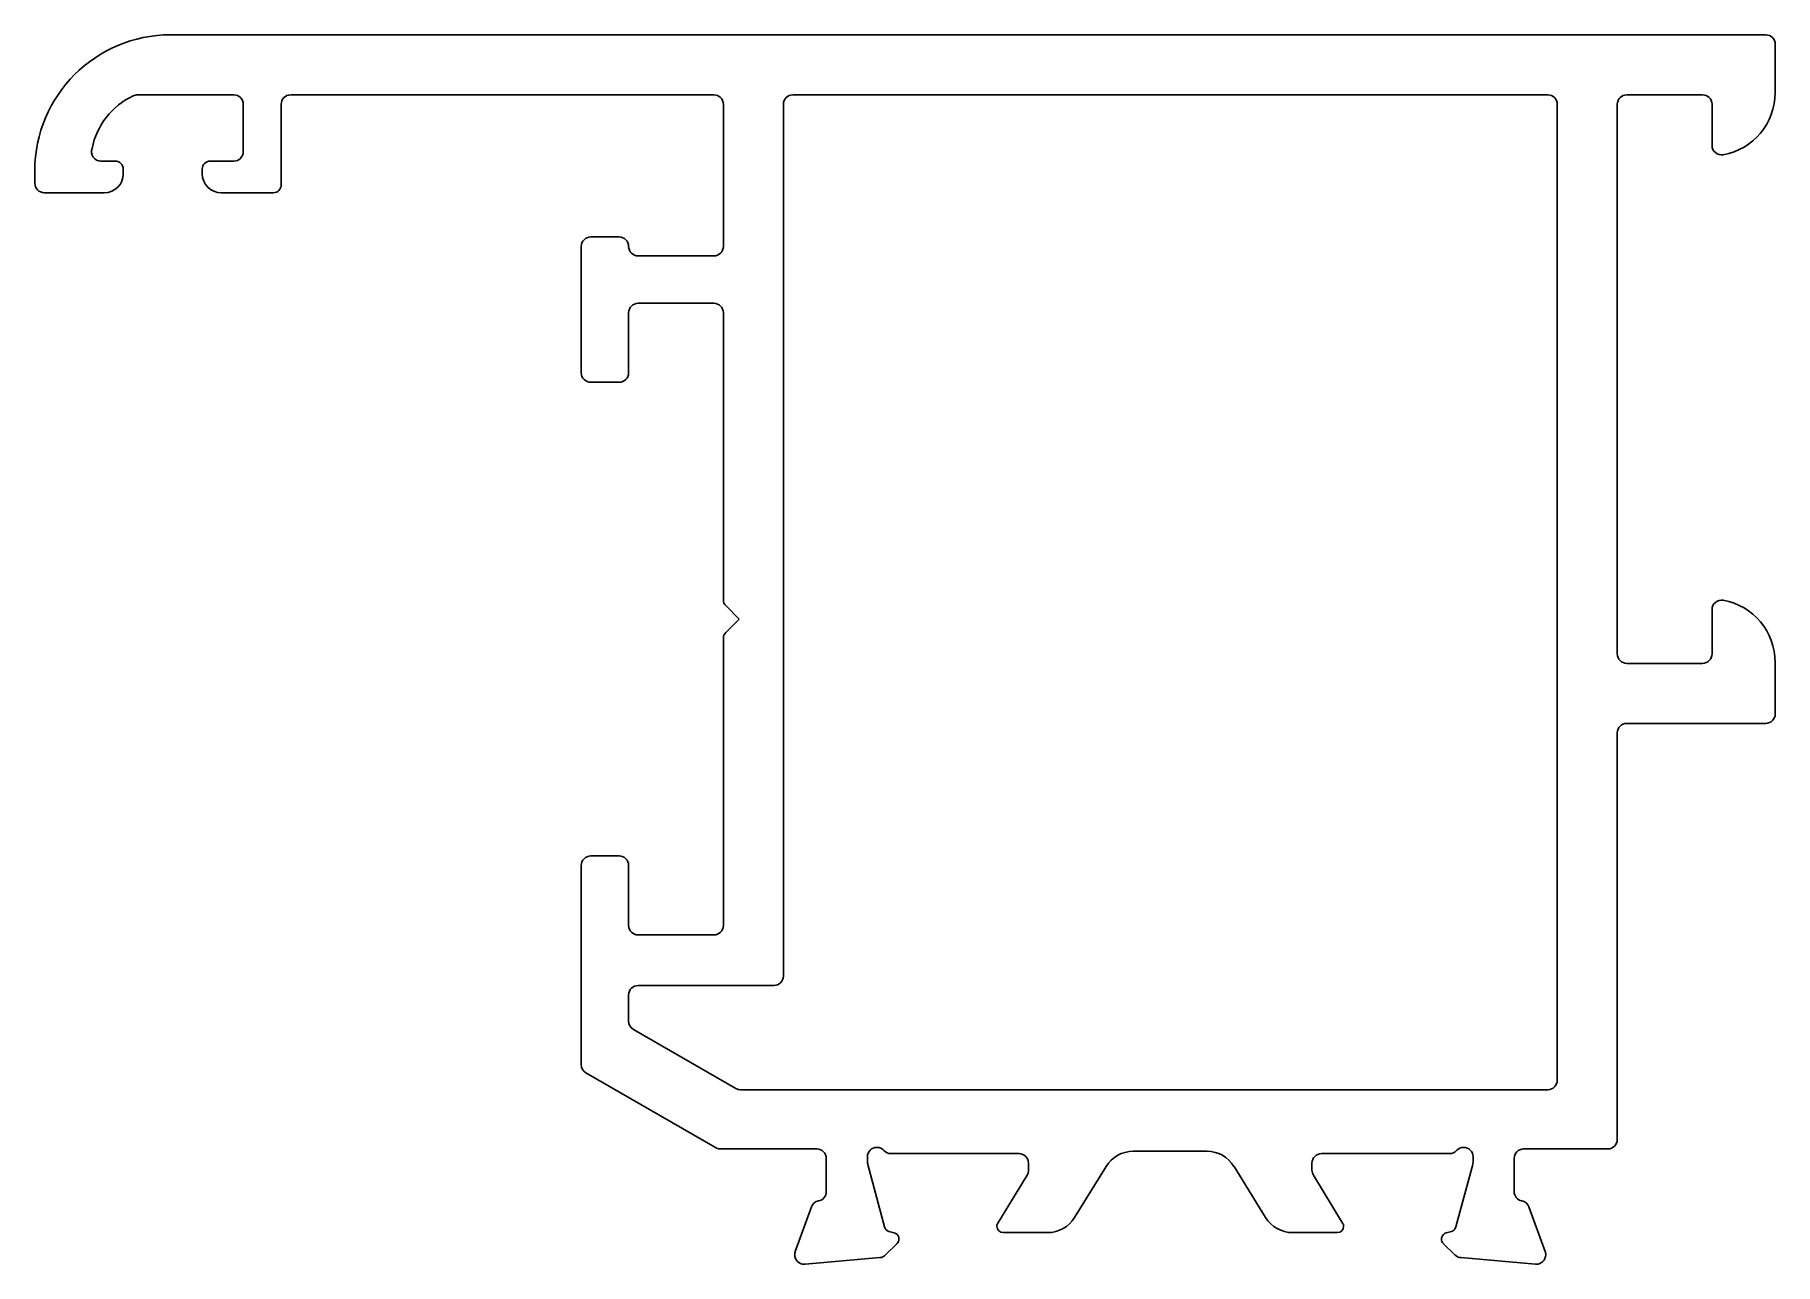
# Model space of a CAD drawing. Extents: x 591 to 646.1, y 478.1 to 517.
import ezdxf

# ---------------------------------------------------------------- set-up
doc = ezdxf.new("R2010")
doc.units = 0
doc.layers.get('0').update_dxf_attribs({"linetype": 'CONTINUOUS'})

msp = doc.modelspace()

# ---------------------------------------------------------------- linework, layer by layer
at = {"color": 0}
for p, q in [((595.282, 516.979), (626.932, 516.979)), ((626.932, 516.979), (645.782, 516.979)), ((646.082, 516.679), (646.082, 515.151)), ((597.282, 515.079), (594.234, 515.079)), ((597.582, 513.279), (597.582, 514.779)), ((598.782, 514.779), (598.782, 512.229)), ((612.482, 515.079), (599.082, 515.079)), ((612.782, 510.279), (612.782, 514.779)), ((614.682, 487.179), (614.682, 514.779)), ((614.982, 515.079), (638.882, 515.079)), ((639.182, 514.779), (639.182, 483.879)), ((641.082, 514.779), (641.082, 497.377)), ((643.782, 515.079), (641.382, 515.079)), ((644.082, 513.478), (644.082, 514.779)), ((590.982, 512.279), (590.982, 512.679)), ((593.076, 512.979), (593.532, 512.979)), ((593.782, 512.729), (593.782, 512.579)), ((596.282, 512.579), (596.282, 512.729)), ((596.532, 512.979), (597.282, 512.979)), ((593.182, 511.979), (591.282, 511.979)), ((598.532, 511.979), (596.882, 511.979)), ((608.282, 509.679), (608.282, 510.279)), ((608.582, 510.579), (609.482, 510.579)), ((608.282, 506.279), (608.282, 509.679)), ((610.082, 509.979), (612.482, 509.979)), ((609.782, 508.179), (609.782, 506.279)), ((612.482, 508.479), (610.082, 508.479)), ((612.782, 499.083), (612.782, 508.179)), ((609.482, 505.979), (608.582, 505.979)), ((613.282, 498.479), (612.855, 498.906)), ((644.082, 497.377), (644.082, 498.779)), ((612.855, 498.052), (613.282, 498.479)), ((612.782, 488.779), (612.782, 497.876)), ((641.382, 497.077), (643.782, 497.077)), ((646.082, 497.106), (646.082, 495.479)), ((641.082, 494.879), (641.082, 482.004)), ((645.782, 495.179), (641.382, 495.179)), ((608.582, 490.979), (609.482, 490.979)), ((608.282, 490.679), (608.282, 484.372)), ((609.782, 490.679), (609.782, 488.779)), ((610.082, 488.479), (612.482, 488.479)), ((609.782, 486.579), (609.782, 485.749)), ((614.382, 486.879), (610.082, 486.879)), ((613.171, 483.619), (609.932, 485.49)), ((612.532, 481.744), (608.432, 484.112)), ((613.321, 483.579), (638.882, 483.579)), ((615.741, 481.704), (612.682, 481.704)), ((625.756, 481.629), (628.094, 481.629)), ((640.782, 481.704), (638.117, 481.704)), ((616.041, 480.354), (616.041, 481.404)), ((617.341, 481.454), (617.341, 481.294)), ((617.351, 481.216), (617.882, 479.234)), ((622.141, 481.554), (618.088, 481.554)), ((622.441, 481.033), (622.441, 481.254)), ((624.902, 481.15), (623.9, 479.533)), ((629.95, 479.533), (628.948, 481.15)), ((631.417, 481.254), (631.417, 481.033)), ((635.77, 481.554), (631.717, 481.554)), ((635.976, 479.234), (636.507, 481.216)), ((636.517, 481.294), (636.517, 481.454)), ((637.817, 480.354), (637.817, 481.404)), ((621.47, 479.358), (622.397, 480.877)), ((631.461, 480.877), (632.388, 479.358)), ((615.058, 478.455), (615.572, 479.868)), ((638.285, 479.868), (638.799, 478.455)), ((618.023, 479.093), (618.192, 479.047)), ((623.047, 479.054), (621.641, 479.054)), ((632.217, 479.054), (630.803, 479.054)), ((635.665, 479.047), (635.834, 479.093)), ((618.282, 478.713), (617.918, 478.349)), ((635.939, 478.349), (635.575, 478.713)), ((617.732, 478.262), (615.367, 478.055)), ((638.491, 478.055), (636.125, 478.262))]:
    msp.add_line(p, q, dxfattribs=at)
for centre, radius, start, end in [((595.282, 512.679), 4.3, 90, 180), ((645.782, 516.679), 0.3, 0, 90), ((595.098, 512.92), 2.35, 115.1137, 168.669), ((594.234, 514.779), 0.3, 90, 116.5084), ((597.282, 514.779), 0.3, 360, 90), ((599.082, 514.779), 0.3, 90, 180), ((612.482, 514.779), 0.3, 360, 90), ((614.982, 514.779), 0.3, 90, 180), ((638.882, 514.779), 0.3, 0, 90), ((641.382, 514.779), 0.3, 90, 180), ((643.782, 514.779), 0.3, 360, 90), ((644.082, 515.151), 2, 280.1642, 0), ((593.076, 513.279), 0.3, 160.0681, 270), ((597.282, 513.279), 0.3, 270, 360), ((644.382, 513.478), 0.3, 180, 280.1642), ((593.182, 512.579), 0.6, 270, 0), ((593.532, 512.729), 0.25, 0, 90), ((596.532, 512.729), 0.25, 90, 180), ((596.882, 512.579), 0.6, 180, 270), ((591.282, 512.279), 0.3, 180, 270), ((598.532, 512.229), 0.25, 270, 360), ((608.582, 510.279), 0.3, 90, 180), ((609.482, 510.279), 0.3, 0, 90), ((610.082, 510.279), 0.3, 180, 270), ((612.482, 510.279), 0.3, 270, 360), ((610.082, 508.179), 0.3, 90, 180), ((612.482, 508.179), 0.3, 360, 90), ((608.582, 506.279), 0.3, 180, 270), ((609.482, 506.279), 0.3, 270, 0), ((613.032, 499.083), 0.25, 180, 225), ((644.382, 498.779), 0.3, 79.8358, 180), ((644.082, 497.106), 2, 0, 79.8358), ((613.032, 497.876), 0.25, 135, 180), ((641.382, 497.377), 0.3, 180, 270), ((643.782, 497.377), 0.3, 270, 0), ((645.782, 495.479), 0.3, 270, 0), ((641.382, 494.879), 0.3, 90, 180), ((608.582, 490.679), 0.3, 90, 180), ((609.482, 490.679), 0.3, 0, 90), ((610.082, 488.779), 0.3, 180, 270), ((612.482, 488.779), 0.3, 270, 0), ((614.382, 487.179), 0.3, 270, 0), ((610.082, 486.579), 0.3, 90, 180), ((610.082, 485.749), 0.3, 180, 240), ((608.582, 484.372), 0.3, 180, 240), ((638.882, 483.879), 0.3, 270, 0), ((613.321, 483.879), 0.3, 240, 270), ((612.682, 482.004), 0.3, 240, 270), ((615.741, 481.404), 0.3, 0, 90), ((617.641, 481.454), 0.3, 90, 180), ((617.641, 481.454), 0.3, 41.8103, 90), ((618.088, 481.854), 0.3, 221.8103, 270), ((625.756, 480.629), 1, 90, 148.6), ((628.094, 480.629), 1, 31.4, 90), ((635.77, 481.854), 0.3, 270, 318.1897), ((636.217, 481.454), 0.3, 90, 138.1897), ((636.217, 481.454), 0.3, 360, 90), ((638.117, 481.404), 0.3, 90, 180), ((640.782, 482.004), 0.3, 270, 0), ((617.641, 481.294), 0.3, 180, 195), ((622.141, 481.254), 0.3, 360, 90), ((622.141, 481.033), 0.3, 328.6045, 360), ((631.716, 481.255), 0.299, 89.9014, 180.0986), ((631.717, 481.033), 0.3, 180, 211.3955), ((636.217, 481.294), 0.3, 345, 360), ((615.854, 479.765), 0.3, 100.9043, 160), ((615.741, 480.354), 0.3, 280.9043, 0), ((638.117, 480.354), 0.3, 180, 259.0957), ((638.003, 479.765), 0.3, 20, 79.0957), ((623.047, 480.054), 1, 270, 328.6), ((630.803, 480.054), 1, 211.4, 270), ((618.075, 479.286), 0.2, 195, 255), ((618.141, 478.854), 0.2, 15, 75), ((618.141, 478.854), 0.2, 315, 0), ((618.141, 478.854), 0.2, 360, 15), ((621.641, 479.254), 0.2, 148.6045, 180), ((621.641, 479.254), 0.2, 180, 270), ((632.217, 479.254), 0.2, 270, 360), ((632.217, 479.254), 0.2, 0, 31.3955), ((635.717, 478.854), 0.2, 165, 180), ((635.717, 478.854), 0.2, 180, 225), ((635.717, 478.854), 0.2, 105, 165), ((635.782, 479.286), 0.2, 285, 345), ((615.322, 478.358), 0.281, 159.7197, 180.664), ((615.341, 478.354), 0.3, 180, 270), ((617.706, 478.561), 0.3, 275, 315), ((636.151, 478.561), 0.3, 225, 265), ((638.517, 478.354), 0.3, 270, 360), ((638.536, 478.358), 0.281, 359.336, 20.2803), ((615.341, 478.354), 0.3, 270, 275), ((638.517, 478.354), 0.3, 265, 270)]:
    msp.add_arc(centre, radius, start, end, dxfattribs=at)

doc.saveas('drawing.dxf')
